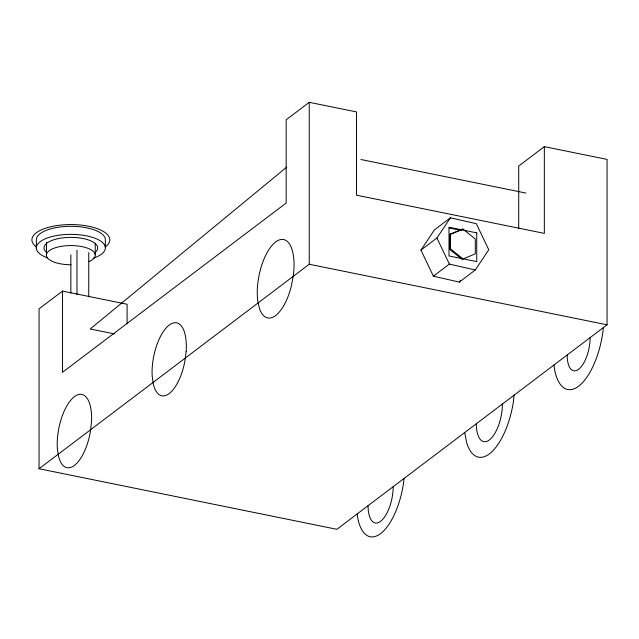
<?xml version="1.0" encoding="UTF-8"?>
<svg xmlns="http://www.w3.org/2000/svg" width="639" height="639" viewBox="0 0 639 639"><rect width="100%" height="100%" fill="white"/><g stroke="black" fill="none" stroke-linecap="round" stroke-linejoin="round"><path stroke-width="0.96" d="M404 478.499L403.888 480.296A52.35 22.157 -78.5 0 1 380.612 533.597A52.35 22.157 -78.5 0 1 357.345 515.521L357.233 513.9M603.264 327.679L603.104 330.147A55.034 23.292 -78.5 0 1 578.646 386.18A55.034 23.292 -78.5 0 1 554.181 367.177L554.029 364.941M514.052 395.198L513.5 401.148A55.178 23.355 -78.5 0 1 491.127 452.444A55.178 23.355 -78.5 0 1 466.686 442.779L464.689 432.563M420.941 250.105L434.416 229.896L450.399 217.795L476.319 223.682L488.763 249.777L475.288 269.985L459.297 282.087L433.386 276.2L420.941 250.105L436.924 238.004L450.399 217.795M459.297 282.087L460.376 280.473M286.663 167.178L90.211 328.989L114.485 333.917M62.486 291.096L39.059 308.829L39.059 468.746L336.873 529.308L607.05 324.812L607.05 159.391L544.34 146.643L544.34 233.379L356.506 195.175L356.506 111.929L309.244 102.32L286.16 119.789L286.16 203.034L62.486 372.329L62.486 291.096L127.097 304.244L127.097 323.781M39.059 468.746L309.244 264.242L607.05 324.812M544.34 146.643L518.716 166.036L518.716 228.85M449.664 234.473L462.844 229.002L475.288 238.978L475.288 253.867L462.109 259.338L449.664 249.362L449.664 234.473L459.473 230.599M461.102 229.689L460.36 230.248L449.193 227.979M461.318 230.16L462.844 229.002M449.664 249.362L450.399 248.803L450.399 233.914M433.386 276.2L449.369 264.099L475.288 269.985M360.923 159.51L525.897 193.058M450.399 248.803L462.844 258.779M436.924 238.004L449.369 264.099M309.244 102.32L309.244 264.242M105.347 247.293L105.347 239.234A34.522 13.547 0 0 0 69.292 226.318A34.522 13.547 0 0 0 36.367 240.464L36.367 248.523M95.243 243.243L95.243 254.721M88.757 252.621L88.757 296.887M76.968 250.216L76.968 294.491M70.857 254.849L70.857 293.213M46.471 242.197L46.471 255.592M590.132 337.616A24.961 10.567 -78.5 0 1 578.646 369.27A24.961 10.567 -78.5 0 1 567.16 355.004M502.406 404.016A28.316 11.989 -78.5 0 1 489.37 439.928A28.316 11.989 -78.5 0 1 476.335 423.745M393.177 486.694A27.293 11.558 -78.5 0 1 380.612 521.304A27.293 11.558 -78.5 0 1 368.056 505.705M36.343 246.934A38.947 15.28 0 0 1 70.785 224.569A38.947 15.28 0 0 1 105.427 246.878M71.057 264.73A24.41 9.577 0 0 1 47.15 252.868A24.41 9.577 0 0 1 82.359 246.71A24.41 9.577 0 0 1 88.885 261.615M47.574 257.908A34.522 13.547 0 0 1 46.399 238.347A34.522 13.547 0 0 1 96.265 238.738A34.522 13.547 0 0 1 93.094 258.268M46.535 252.373A26.854 10.536 0 0 1 71.392 237.373A26.854 10.536 0 0 1 94.692 252.756M91.521 421.428L90.506 430.934A37.366 15.815 -78.5 0 1 74.987 464.968A37.366 15.815 -78.5 0 1 58.748 457.141L57.438 449.544A37.366 15.815 -78.5 0 1 73.812 397.154A37.366 15.815 -78.5 0 1 91.521 421.428M186.149 351.546L184.919 361.067A37.222 15.759 -78.5 0 1 168.904 393.768A37.222 15.759 -78.5 0 1 153.272 383.911L152.186 376.059A37.222 15.759 -78.5 0 1 169.503 324.844A37.222 15.759 -78.5 0 1 186.149 351.546M293.237 276.24L291.24 286.488A39.993 16.933 -78.5 0 1 259.378 308.27L257.709 300.53A39.993 16.933 -78.5 0 1 276.32 241.462A39.993 16.933 -78.5 0 1 293.237 276.24M476.734 232.868L449.001 227.228L449.001 255.959L476.734 261.607L476.734 232.868"/></g></svg>
